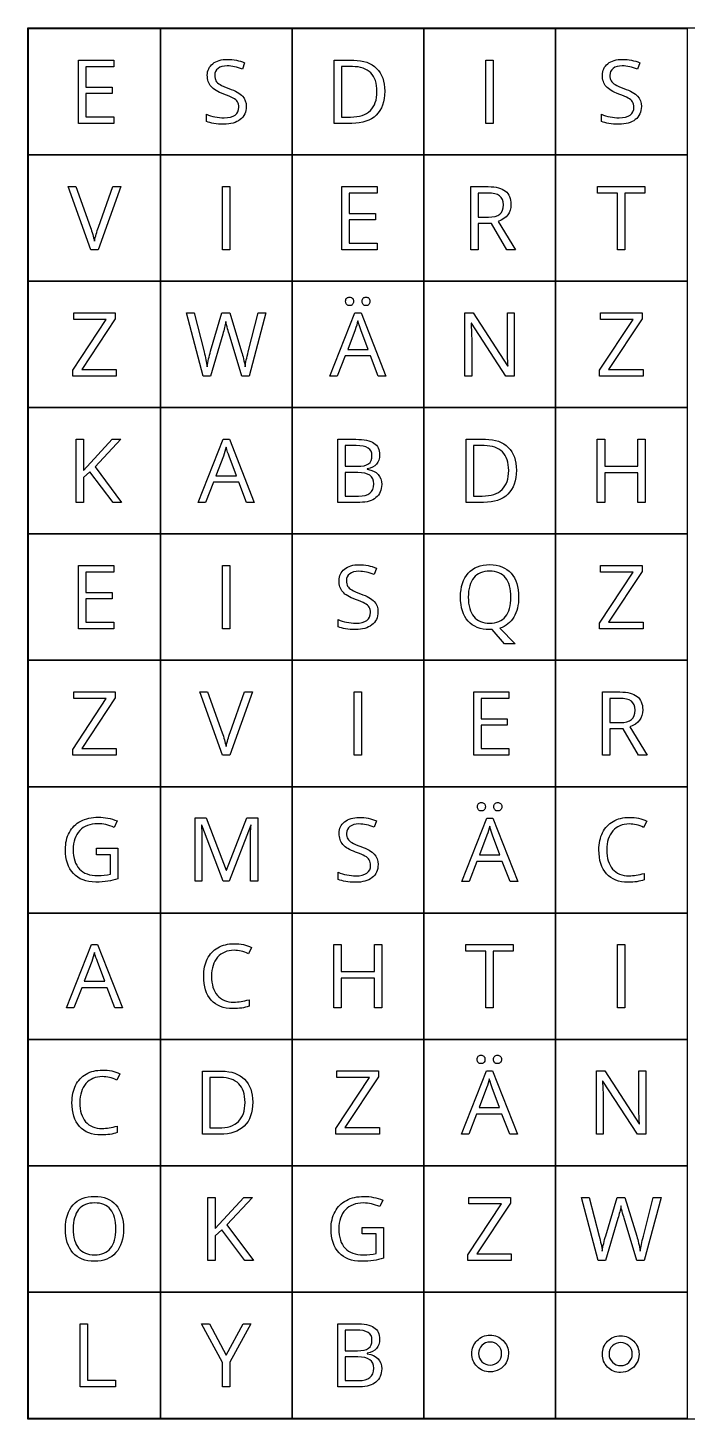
# Model space of a CAD drawing. Header units: millimetres. Extents: x 0 to 183, y 0 to 176.
# Drawn here: x 0 to 83.4, y 0 to 176.2 of the extents above; entities that cross this region are included whole.
import ezdxf

# ---------------------------------------------------------------- set-up
doc = ezdxf.new("R2010")
doc.units = ezdxf.units.MM
doc.layers.get('0').update_dxf_attribs({"linetype": 'CONTINUOUS'})

msp = doc.modelspace()

# ---------------------------------------------------------------- linework, layer by layer
at = {"color": 7}
for points in [[(0, 176.2), (183.460006, 176.2), (183.460006, 0.009995), (0, 0.009995)], [(10.871094, 164.100686), (6.415348, 164.100686), (6.415348, 172.093239), (10.871094, 172.093239), (10.871094, 171.267743), (7.344767, 171.267743), (7.344767, 168.692851), (10.657874, 168.692851), (10.657874, 167.872821), (7.344767, 167.872821), (7.344767, 164.931649), (10.871094, 164.931649)], [(57.948028, 164.100686), (57.948028, 172.093239), (58.877449, 172.093239), (58.877449, 164.100686)], [(44.163758, 168.140698)], [(45.147852, 168.173499)], [(27.62677, 166.227296)], [(77.606774, 166.227296)], [(24.628026, 148.101594), (24.628026, 156.094147), (25.557445, 156.094147), (25.557445, 148.101594)], [(44.191095, 148.101594), (39.73535, 148.101594), (39.73535, 156.094147), (44.191095, 156.094147), (44.191095, 155.268651), (40.664768, 155.268651), (40.664768, 152.693759), (43.977875, 152.693759), (43.977875, 151.873729), (40.664768, 151.873729), (40.664768, 148.932555), (44.191095, 148.932555)], [(75.531983, 148.101594), (74.602565, 148.101594), (74.602565, 155.268651), (72.071262, 155.268651), (72.071262, 156.094147), (78.063283, 156.094147), (78.063283, 155.268651), (75.531983, 155.268651)], [(40.197323, 141.565637)], [(42.280319, 141.565637)], [(11.177255, 132.102499), (5.682746, 132.102499), (5.682746, 132.829593), (9.925273, 139.258624), (5.813959, 139.258624), (5.813959, 140.095051), (11.056977, 140.095051), (11.056977, 139.36796), (6.814451, 132.944398), (11.177255, 132.944398)], [(44.330509, 132.102499), (43.335482, 134.644592), (40.13172, 134.644592), (39.147628, 132.102499), (38.207273, 132.102499), (41.3673, 140.127854), (42.149104, 140.127854), (45.29273, 132.102499)], [(77.81726, 132.102499), (72.322751, 132.102499), (72.322751, 132.829593), (76.565278, 139.258624), (72.453966, 139.258624), (72.453966, 140.095051), (77.696983, 140.095051), (77.696983, 139.36796), (73.454456, 132.944398), (77.81726, 132.944398)], [(11.866119, 116.103404), (10.772684, 116.103404), (7.858681, 119.979412), (7.022204, 119.235917), (7.022204, 116.103404), (6.092785, 116.103404), (6.092785, 124.095959), (7.022204, 124.095959), (7.022204, 120.132482), (10.646939, 124.095959), (11.745841, 124.095959), (8.531144, 120.624501)], [(27.670509, 116.103404), (26.675482, 118.645497), (23.471719, 118.645497), (22.487628, 116.103404), (21.547274, 116.103404), (24.7073, 124.128759), (25.489106, 124.128759), (28.632729, 116.103404)], [(78.107019, 116.103404), (77.177601, 116.103404), (77.177601, 119.864607), (72.967876, 119.864607), (72.967876, 116.103404), (72.038459, 116.103404), (72.038459, 124.095959), (72.967876, 124.095959), (72.967876, 120.695568), (77.177601, 120.695568), (77.177601, 124.095959), (78.107019, 124.095959)], [(60.823761, 120.143417)], [(61.807852, 120.176217)], [(10.871094, 100.104315), (6.415348, 100.104315), (6.415348, 108.096866), (10.871094, 108.096866), (10.871094, 107.271372), (7.344767, 107.271372), (7.344767, 104.696481), (10.657874, 104.696481), (10.657874, 103.87645), (7.344767, 103.87645), (7.344767, 100.935278), (10.871094, 100.935278)], [(24.628026, 100.104315), (24.628026, 108.096866), (25.557445, 108.096866), (25.557445, 100.104315)], [(77.81726, 100.104315), (72.322751, 100.104315), (72.322751, 100.831408), (76.565278, 107.260437), (72.453966, 107.260437), (72.453966, 108.096866), (77.696983, 108.096866), (77.696983, 107.369776), (73.454456, 100.946211), (77.81726, 100.946211)], [(55.717421, 104.111524)], [(62.086678, 104.11153)], [(44.286771, 102.230924)], [(11.177255, 84.10523), (5.682746, 84.10523), (5.682746, 84.832321), (9.925273, 91.261352), (5.813959, 91.261352), (5.813959, 92.097782), (11.056977, 92.097782), (11.056977, 91.370689), (6.814451, 84.947124), (11.177255, 84.947124)], [(41.288025, 84.10523), (41.288025, 92.097782), (42.217446, 92.097782), (42.217446, 84.10523)], [(60.851098, 84.10523), (56.39535, 84.10523), (56.39535, 92.097782), (60.851098, 92.097782), (60.851098, 91.272287), (57.324771, 91.272287), (57.324771, 88.697392), (60.637878, 88.697392), (60.637878, 87.877363), (57.324771, 87.877363), (57.324771, 84.936194), (60.851098, 84.936194)], [(56.874825, 77.569273)], [(58.957819, 77.569273)], [(61.008009, 68.106133), (60.012982, 70.648226), (56.809219, 70.648226), (55.825128, 68.106133), (54.884775, 68.106133), (58.0448, 76.131488), (58.826606, 76.131488), (61.970229, 68.106133)], [(76.077061, 75.382529)], [(44.30427, 70.232743)], [(11.010507, 52.107049), (10.015481, 54.649139), (6.811717, 54.649139), (5.827627, 52.107049), (4.887273, 52.107049), (8.047299, 60.132403), (8.829105, 60.132403), (11.972729, 52.107049)], [(44.787018, 52.107049), (43.857598, 52.107049), (43.857598, 55.868249), (39.647876, 55.868249), (39.647876, 52.107049), (38.718456, 52.107049), (38.718456, 60.0996), (39.647876, 60.0996), (39.647876, 56.699212), (43.857598, 56.699212), (43.857598, 60.0996), (44.787018, 60.0996)], [(58.87198, 52.107049), (57.942562, 52.107049), (57.942562, 59.274106), (55.411262, 59.274106), (55.411262, 60.0996), (61.40328, 60.0996), (61.40328, 59.274106), (58.87198, 59.274106)], [(74.608031, 52.107049), (74.608031, 60.0996), (75.537449, 60.0996), (75.537449, 52.107049)], [(26.07956, 59.383442)], [(44.467743, 36.107954), (38.973233, 36.107954), (38.973233, 36.835045), (43.215758, 43.264076), (39.104446, 43.264076), (39.104446, 44.100505), (44.347466, 44.100505), (44.347466, 43.373412), (40.104938, 36.94985), (44.467743, 36.94985)], [(60.960995, 36.107954), (59.965968, 38.650044), (56.762206, 38.650044), (55.778114, 36.107954), (54.837759, 36.107954), (57.997786, 44.133309), (58.77959, 44.133309), (61.923216, 36.107954)], [(56.827809, 45.571094)], [(58.910805, 45.571094)], [(9.419559, 43.384347)], [(27.470521, 40.125591)], [(28.454609, 40.158391)], [(28.526121, 20.108851), (27.432685, 20.108851), (24.518682, 23.984856), (23.682205, 23.241364), (23.682205, 20.108851), (22.752786, 20.108851), (22.752786, 28.101405), (23.682205, 28.101405), (23.682205, 24.137931), (27.306939, 28.101405), (28.405841, 28.101405), (25.191145, 24.629945)], [(61.157257, 20.108851), (55.662748, 20.108851), (55.662748, 20.835944), (59.905276, 27.264975), (55.793963, 27.264975), (55.793963, 28.101405), (61.036981, 28.101405), (61.036981, 27.374312), (56.794456, 20.95075), (61.157257, 20.95075)], [(5.737418, 24.116063)], [(12.106675, 24.116063)], [(6.6231, 4.109748), (6.6231, 12.102303), (7.55252, 12.102303), (7.55252, 4.951644), (11.078846, 4.951644), (11.078846, 4.109748)], [(25.087268, 8.106025), (27.219466, 12.102303), (28.225425, 12.102303), (25.557445, 7.209461), (25.557445, 4.109748), (24.617091, 4.109748), (24.617091, 7.165725), (21.954578, 12.102303), (22.971473, 12.102303)], [(56.152612, 8.314871)], [(57.009255, 8.314871)], [(72.672296, 8.246609)], [(73.528939, 8.246609)]]:
    msp.add_lwpolyline(points, close=True, dxfattribs=at)
at = {"color": 1}
for points in [[(0.1, 176.100006), (16.76, 176.100006), (16.76, 160.100917), (0.1, 160.100917)], [(16.76, 176.100006), (33.42, 176.100006), (33.42, 160.100917), (16.76, 160.100917)], [(33.42, 176.100006), (50.08, 176.100006), (50.08, 160.100917), (33.42, 160.100917)], [(50.079997, 176.100006), (66.739998, 176.100006), (66.739998, 160.100917), (50.079997, 160.100917)], [(66.739998, 176.100006), (83.399998, 176.100006), (83.399998, 160.100917), (66.739998, 160.100917)], [(0.1, 160.100917), (16.76, 160.100917), (16.76, 144.101829), (0.1, 144.101829)], [(16.76, 160.100917), (33.42, 160.100917), (33.42, 144.101829), (16.76, 144.101829)], [(33.42, 160.100917), (50.08, 160.100917), (50.08, 144.101829), (33.42, 144.101829)], [(50.079997, 160.100917), (66.739998, 160.100917), (66.739998, 144.101829), (50.079997, 144.101829)], [(66.739998, 160.100917), (83.399998, 160.100917), (83.399998, 144.101829), (66.739998, 144.101829)], [(0.1, 144.101832), (16.76, 144.101832), (16.76, 128.102743), (0.1, 128.102743)], [(16.76, 144.101832), (33.42, 144.101832), (33.42, 128.102743), (16.76, 128.102743)], [(33.42, 144.101832), (50.08, 144.101832), (50.08, 128.102743), (33.42, 128.102743)], [(50.079997, 144.101832), (66.739998, 144.101832), (66.739998, 128.102743), (50.079997, 128.102743)], [(66.739998, 144.101832), (83.399998, 144.101832), (83.399998, 128.102743), (66.739998, 128.102743)], [(0.1, 128.102743), (16.76, 128.102743), (16.76, 112.103656), (0.1, 112.103656)], [(16.76, 128.102743), (33.42, 128.102743), (33.42, 112.103656), (16.76, 112.103656)], [(33.42, 128.102743), (50.08, 128.102743), (50.08, 112.103656), (33.42, 112.103656)], [(50.079997, 128.102743), (66.739998, 128.102743), (66.739998, 112.103656), (50.079997, 112.103656)], [(66.739998, 128.102743), (83.399998, 128.102743), (83.399998, 112.103656), (66.739998, 112.103656)], [(0.1, 112.103656), (16.76, 112.103656), (16.76, 96.104566), (0.1, 96.104566)], [(16.76, 112.103656), (33.42, 112.103656), (33.42, 96.104566), (16.76, 96.104566)], [(33.42, 112.103656), (50.08, 112.103656), (50.08, 96.104566), (33.42, 96.104566)], [(50.079997, 112.103656), (66.739998, 112.103656), (66.739998, 96.104566), (50.079997, 96.104566)], [(66.739998, 112.103656), (83.399998, 112.103656), (83.399998, 96.104566), (66.739998, 96.104566)], [(0.1, 96.104566), (16.76, 96.104566), (16.76, 80.105476), (0.1, 80.105476)], [(16.76, 96.104566), (33.42, 96.104566), (33.42, 80.105476), (16.76, 80.105476)], [(33.42, 96.104566), (50.08, 96.104566), (50.08, 80.105476), (33.42, 80.105476)], [(50.079997, 96.104566), (66.739998, 96.104566), (66.739998, 80.105476), (50.079997, 80.105476)], [(66.739998, 96.104566), (83.399998, 96.104566), (83.399998, 80.105476), (66.739998, 80.105476)], [(0.1, 80.105471), (16.76, 80.105471), (16.76, 64.106384), (0.1, 64.106384)], [(16.76, 80.105471), (33.42, 80.105471), (33.42, 64.106384), (16.76, 64.106384)], [(33.42, 80.105471), (50.08, 80.105471), (50.08, 64.106384), (33.42, 64.106384)], [(50.079997, 80.105471), (66.739998, 80.105471), (66.739998, 64.106384), (50.079997, 64.106384)], [(66.739998, 80.105471), (83.399998, 80.105471), (83.399998, 64.106384), (66.739998, 64.106384)], [(0.1, 64.10639), (16.76, 64.10639), (16.76, 48.107303), (0.1, 48.107303)], [(16.76, 64.10639), (33.42, 64.10639), (33.42, 48.107303), (16.76, 48.107303)], [(33.42, 64.10639), (50.08, 64.10639), (50.08, 48.107303), (33.42, 48.107303)], [(50.079997, 64.10639), (66.739998, 64.10639), (66.739998, 48.107303), (50.079997, 48.107303)], [(66.739998, 64.10639), (83.399998, 64.10639), (83.399998, 48.107303), (66.739998, 48.107303)], [(0.1, 48.107308), (16.76, 48.107308), (16.76, 32.108218), (0.1, 32.108218)], [(16.76, 48.107308), (33.42, 48.107308), (33.42, 32.108218), (16.76, 32.108218)], [(33.42, 48.107308), (50.08, 48.107308), (50.08, 32.108218), (33.42, 32.108218)], [(50.079997, 48.107308), (66.739998, 48.107308), (66.739998, 32.108218), (50.079997, 32.108218)], [(66.739998, 48.107308), (83.399998, 48.107308), (83.399998, 32.108218), (66.739998, 32.108218)], [(0.1, 32.108213), (16.76, 32.108213), (16.76, 16.109126), (0.1, 16.109126)], [(16.76, 32.108213), (33.42, 32.108213), (33.42, 16.109126), (16.76, 16.109126)], [(33.42, 32.108213), (50.08, 32.108213), (50.08, 16.109126), (33.42, 16.109126)], [(50.079997, 32.108213), (66.739998, 32.108213), (66.739998, 16.109126), (50.079997, 16.109126)], [(66.739998, 32.108213), (83.399998, 32.108213), (83.399998, 16.109126), (66.739998, 16.109126)], [(0.1, 16.109131), (16.76, 16.109131), (16.76, 0.110042), (0.1, 0.110042)], [(16.76, 16.109131), (33.42, 16.109131), (33.42, 0.110042), (16.76, 0.110042)], [(33.42, 16.109131), (50.08, 16.109131), (50.08, 0.110042), (33.42, 0.110042)], [(50.079997, 16.109131), (66.739998, 16.109131), (66.739998, 0.110042), (50.079997, 0.110042)], [(66.739998, 16.109131), (83.399998, 16.109131), (83.399998, 0.110042), (66.739998, 0.110042)]]:
    msp.add_lwpolyline(points, close=True, dxfattribs=at)
at = {"color": 7}
for points in [[(27.424483, 171.770695), (27.134725, 170.961599)], [(40.981865, 164.100686), (38.76766, 164.100686), (38.76766, 172.093239), (41.21695, 172.093239)], [(41.047472, 171.289611), (39.697078, 171.289611), (39.697078, 164.904315), (40.828783, 164.904315)], [(77.404489, 171.770695), (77.114731, 170.961599)], [(22.596971, 164.357629), (22.596971, 165.254194)], [(72.576976, 164.357629), (72.576976, 165.254194)], [(10.76175, 156.094147), (11.762243, 156.094147), (8.881043, 148.101594), (7.962558, 148.101594), (5.097759, 156.094147), (6.08185, 156.094147), (7.91882, 150.922495)], [(8.935714, 150.955296), (10.76175, 156.094147)], [(56.977605, 151.425446), (56.977605, 148.101594), (56.048188, 148.101594), (56.048188, 156.094147), (58.240523, 156.094147)], [(58.185852, 155.279584), (56.977605, 155.279584), (56.977605, 152.223608)], [(56.977605, 152.223608), (58.251455, 152.223608)], [(59.508906, 151.693323), (61.679373, 148.101594), (60.580471, 148.101594), (58.645092, 151.425446), (56.977605, 151.425446)], [(24.663562, 137.421756), (23.099951, 132.102499), (22.181466, 132.102499), (20.054736, 140.095051), (21.038827, 140.095051), (22.301744, 135.158476)], [(23.12182, 135.235012), (24.554219, 140.095051), (25.53831, 140.095051), (27.041782, 135.191277)], [(27.878259, 135.169409), (29.13571, 140.095051), (30.119799, 140.095051), (27.982135, 132.102499)], [(56.146597, 136.645461), (56.146597, 132.102499), (55.288246, 132.102499), (55.288246, 140.095051), (56.337946, 140.095051), (60.695282, 133.414547), (60.73902, 133.414547)], [(60.662479, 135.508353), (60.662479, 140.095051), (61.531759, 140.095051), (61.531759, 132.102499)], [(27.982135, 132.102499), (27.06365, 132.102499), (25.450835, 137.454557)], [(41.400103, 137.957509), (40.459747, 135.481022), (43.045721, 135.481022)], [(43.045721, 135.481022), (42.116304, 137.957509)], [(61.531759, 132.102499), (60.471129, 132.102499), (56.102856, 138.81034), (56.05912, 138.81034)], [(39.221434, 124.095959), (41.479377, 124.095959)], [(42.009692, 116.103404), (39.221434, 116.103404), (39.221434, 124.095959)], [(57.641868, 116.103404), (55.42766, 116.103404), (55.42766, 124.095959), (57.876953, 124.095959)], [(24.740103, 121.958416), (23.799749, 119.481927), (26.385722, 119.481927)], [(26.385722, 119.481927), (25.456303, 121.958416)], [(41.517649, 123.292329), (40.150854, 123.292329), (40.150854, 120.6737)], [(57.707472, 123.292329), (56.357081, 123.292329), (56.357081, 116.907034), (57.488786, 116.907034)], [(40.150854, 120.6737), (41.681662, 120.6737)], [(40.150854, 119.886475), (40.150854, 116.896101), (41.818343, 116.896101)], [(41.741802, 119.886475), (40.150854, 119.886475)], [(42.939113, 120.345691), (42.939113, 120.291023)], [(44.084483, 107.774324), (43.794725, 106.965225)], [(39.25697, 100.361257), (39.25697, 101.257824)], [(59.724859, 100.180851), (61.627435, 98.201847), (60.277044, 98.201847), (58.7189, 100.005911), (58.418206, 99.994984)], [(27.42175, 92.097782), (28.422243, 92.097782), (25.541044, 84.10523), (24.622559, 84.10523), (21.75776, 92.097782), (22.741851, 92.097782), (24.578821, 86.926128)], [(25.595715, 86.958931), (27.42175, 92.097782)], [(73.637606, 87.429082), (73.637606, 84.10523), (72.708185, 84.10523), (72.708185, 92.097782), (74.900523, 92.097782)], [(74.845852, 91.28322), (73.637606, 91.28322), (73.637606, 88.227243)], [(73.637606, 88.227243), (74.911458, 88.227243)], [(76.168909, 87.696957), (78.339376, 84.10523), (77.240474, 84.10523), (75.305095, 87.429082), (73.637606, 87.429082)], [(11.281668, 75.773443), (10.920834, 74.953415)], [(22.02501, 73.231014), (22.02501, 68.146831), (21.166665, 68.146831), (21.166665, 76.139386), (22.56626, 76.139386), (25.097561, 69.546347), (25.141297, 69.546347), (27.694469, 76.139386), (29.083132, 76.139386), (29.083132, 68.146831), (28.153715, 68.146831), (28.153715, 73.296615)], [(44.101983, 75.776142), (43.812225, 74.967049)], [(24.703924, 68.146831), (21.992205, 75.231886), (21.948469, 75.231886)], [(28.230251, 75.220951), (28.186515, 75.220951), (25.452928, 68.146831), (24.703924, 68.146831)], [(78.285798, 75.754274), (77.892161, 74.956113)], [(8.684761, 72.323853), (11.401947, 72.323853), (11.401947, 68.436912)], [(10.47253, 69.032799), (10.47253, 71.492889), (8.684761, 71.492889), (8.684761, 72.323853)], [(58.077603, 73.961142), (57.13725, 71.484656), (59.723221, 71.484656)], [(59.723221, 71.484656), (58.793803, 73.961142)], [(39.27447, 68.363075), (39.27447, 69.259642)], [(77.974169, 69.122972), (77.974169, 68.308409)], [(28.2883, 59.75519), (27.894661, 58.957026)], [(8.080102, 57.962058), (7.139748, 55.485569), (9.725721, 55.485569)], [(9.725721, 55.485569), (8.796301, 57.962058)], [(27.976669, 53.123885), (27.976669, 52.30932)], [(24.288627, 36.085578), (22.074422, 36.085578), (22.074422, 44.07813), (24.523715, 44.07813)], [(72.777083, 40.650916), (72.777083, 36.107954), (71.918732, 36.107954), (71.918732, 44.100505), (72.968432, 44.100505), (77.325768, 37.420001), (77.369506, 37.420001)], [(77.292965, 39.513811), (77.292965, 44.100505), (78.162245, 44.100505), (78.162245, 36.107954)], [(11.628297, 43.756095), (11.234661, 42.957934)], [(24.35423, 43.274503), (23.003839, 43.274503), (23.003839, 36.889207), (24.135544, 36.889207)], [(78.162245, 36.107954), (77.101615, 36.107954), (72.733342, 42.815792), (72.689606, 42.815792)], [(58.030589, 41.962963), (57.090233, 39.486474), (59.676207, 39.486474)], [(59.676207, 39.486474), (58.74679, 41.962963)], [(11.316668, 37.12479), (11.316668, 36.310228)], [(44.885427, 27.746059), (44.524591, 26.926031)], [(74.643567, 25.428108), (73.079954, 20.108851), (72.161471, 20.108851), (70.03474, 28.101405), (71.018831, 28.101405), (72.281748, 23.164828)], [(73.101824, 23.241364), (74.534223, 28.101405), (75.518314, 28.101405), (77.021788, 23.197628)], [(77.858265, 23.175761), (79.115714, 28.101405), (80.099805, 28.101405), (77.962141, 20.108851)], [(77.962141, 20.108851), (77.043656, 20.108851), (75.43084, 25.460909)], [(42.288518, 24.296469), (45.005704, 24.296469), (45.005704, 20.409529)], [(44.076284, 21.005415), (44.076284, 23.465506), (42.288518, 23.465506), (42.288518, 24.296469)], [(39.221434, 12.102303), (41.479377, 12.102303)], [(42.009692, 4.109748), (39.221434, 4.109748), (39.221434, 12.102303)], [(41.517649, 11.298673), (40.150854, 11.298673), (40.150854, 8.680044)], [(40.150854, 8.680044), (41.681662, 8.680044)], [(40.150854, 7.892819), (40.150854, 4.902445), (41.818343, 4.902445)], [(41.741802, 7.892819), (40.150854, 7.892819)], [(42.939113, 8.352035), (42.939113, 8.297364)]]:
    msp.add_lwpolyline(points, dxfattribs=at)
for points in [[(22.700848, 170.190771), (22.700848, 170.806704), (22.932291, 171.2969), (23.395178, 171.661357)], [(23.395178, 171.661357), (23.858066, 172.025815), (24.470389, 172.208043), (25.232148, 172.208043)], [(24.056706, 171.060002), (23.779703, 170.848617), (23.641201, 170.555229), (23.641201, 170.179838)], [(25.21028, 171.37708), (24.718234, 171.37708), (24.33371, 171.271388), (24.056706, 171.060002)], [(27.134725, 170.961599), (26.475019, 171.238587), (25.833537, 171.37708), (25.21028, 171.37708)], [(25.232148, 172.208043), (26.026711, 172.208043), (26.757489, 172.06226), (27.424483, 171.770695)], [(43.376488, 170.496916), (42.855283, 171.025379), (42.078944, 171.289611), (41.047472, 171.289611)], [(41.21695, 172.093239), (42.459822, 172.093239), (43.42569, 171.748827), (44.114556, 171.060002)], [(44.114556, 171.060002), (44.80342, 170.371178), (45.147852, 169.40901), (45.147852, 168.173499)], [(72.680851, 170.190771), (72.680851, 170.806704), (72.912295, 171.2969), (73.375184, 171.661357)], [(73.375184, 171.661357), (73.838071, 172.025815), (74.450393, 172.208043), (75.212152, 172.208043)], [(74.036711, 171.060002), (73.759706, 170.848617), (73.621204, 170.555229), (73.621204, 170.179838)], [(75.190284, 171.37708), (74.698238, 171.37708), (74.313714, 171.271388), (74.036711, 171.060002)], [(77.114731, 170.961599), (76.455024, 171.238587), (75.813542, 171.37708), (75.190284, 171.37708)], [(75.212152, 172.208043), (76.006715, 172.208043), (76.737494, 172.06226), (77.404489, 171.770695)], [(23.176491, 168.76392), (22.859396, 169.128378), (22.700848, 169.603995), (22.700848, 170.190771)], [(23.641201, 170.179838), (23.641201, 169.90285), (23.692228, 169.675064), (23.794282, 169.49648)], [(23.794282, 169.49648), (23.896336, 169.32154), (24.06764, 169.159357), (24.308196, 169.009929)], [(44.163758, 168.140698), (44.163758, 169.183046), (43.901334, 169.968452), (43.376488, 170.496916)], [(73.156495, 168.76392), (72.839399, 169.128378), (72.680851, 169.603995), (72.680851, 170.190771)], [(73.621204, 170.179838), (73.621204, 169.90285), (73.672232, 169.675064), (73.774287, 169.49648)], [(73.774287, 169.49648), (73.876342, 169.32154), (74.047646, 169.159357), (74.2882, 169.009929)], [(24.772906, 167.818153), (24.02937, 168.084207), (23.497232, 168.399463), (23.176491, 168.76392)], [(24.308196, 169.009929), (24.552396, 168.864146), (24.924164, 168.701962), (25.423499, 168.523378)], [(25.959282, 167.309735), (25.700503, 167.459162), (25.305044, 167.628635), (24.772906, 167.818153)], [(25.423499, 168.523378), (26.261799, 168.224523), (26.837674, 167.9038), (27.151126, 167.56121)], [(27.151126, 167.56121), (27.468222, 167.21862), (27.62677, 166.773982), (27.62677, 166.227296)], [(43.32728, 165.718878), (43.884932, 166.265564), (44.163758, 167.072837), (44.163758, 168.140698)], [(45.147852, 168.173499), (45.147852, 166.854163), (44.78884, 165.844615), (44.070818, 165.144857)], [(74.752909, 167.818153), (74.009373, 168.084207), (73.477236, 168.399463), (73.156495, 168.76392)], [(74.2882, 169.009929), (74.5324, 168.864146), (74.904168, 168.701962), (75.403504, 168.523378)], [(75.939288, 167.309735), (75.680507, 167.459162), (75.285048, 167.628635), (74.752909, 167.818153)], [(75.403504, 168.523378), (76.241804, 168.224523), (76.817679, 167.9038), (77.13113, 167.56121)], [(77.13113, 167.56121), (77.448226, 167.21862), (77.606774, 166.773982), (77.606774, 166.227296)], [(26.516936, 166.817717), (26.407591, 166.996301), (26.221707, 167.160307), (25.959282, 167.309735)], [(26.21624, 165.155791), (26.52969, 165.392688), (26.686415, 165.7207), (26.686415, 166.139826)], [(26.686415, 166.139826), (26.686415, 166.416814), (26.629922, 166.642777), (26.516936, 166.817717)], [(27.62677, 166.227296), (27.62677, 165.523893), (27.371635, 164.975384), (26.861365, 164.58177)], [(40.828783, 164.904315), (41.936796, 164.904315), (42.769629, 165.175836), (43.32728, 165.718878)], [(76.496939, 166.817717), (76.387594, 166.996301), (76.20171, 167.160307), (75.939288, 167.309735)], [(76.196246, 165.155791), (76.509696, 165.392688), (76.666421, 165.7207), (76.666421, 166.139826)], [(76.666421, 166.139826), (76.666421, 166.416814), (76.609927, 166.642777), (76.496939, 166.817717)], [(77.606774, 166.227296), (77.606774, 165.523893), (77.35164, 164.975384), (76.841371, 164.58177)], [(22.596971, 165.254194), (22.925002, 165.115701), (23.28219, 165.006363), (23.668537, 164.926183)], [(24.78384, 163.991349), (23.836197, 163.991349), (23.107241, 164.113442), (22.596971, 164.357629)], [(23.668537, 164.926183), (24.054884, 164.846002), (24.437586, 164.805912), (24.816643, 164.805912)], [(26.861365, 164.58177), (26.351096, 164.188156), (25.658588, 163.991349), (24.78384, 163.991349)], [(24.816643, 164.805912), (25.436256, 164.805912), (25.902788, 164.922538), (26.21624, 165.155791)], [(44.070818, 165.144857), (43.356441, 164.448743), (42.32679, 164.100686), (40.981865, 164.100686)], [(72.576976, 165.254194), (72.905006, 165.115701), (73.262195, 165.006363), (73.648544, 164.926183)], [(74.763844, 163.991349), (73.8162, 163.991349), (73.087244, 164.113442), (72.576976, 164.357629)], [(73.648544, 164.926183), (74.03489, 164.846002), (74.417591, 164.805912), (74.796647, 164.805912)], [(76.841371, 164.58177), (76.331101, 164.188156), (75.638592, 163.991349), (74.763844, 163.991349)], [(74.796647, 164.805912), (75.416261, 164.805912), (75.882794, 164.922538), (76.196246, 165.155791)], [(59.683856, 154.929705), (59.37405, 155.162958), (58.874716, 155.279584), (58.185852, 155.279584)], [(58.240523, 156.094147), (59.220968, 156.094147), (59.944457, 155.906451), (60.41099, 155.53106)], [(60.41099, 155.53106), (60.881167, 155.155669), (61.116255, 154.59076), (61.116255, 153.836333)], [(61.116255, 153.836333), (61.116255, 152.779406), (60.580472, 152.065069), (59.508906, 151.693323)], [(60.154034, 153.787131), (60.154034, 154.315594), (59.997308, 154.696453), (59.683856, 154.929705)], [(59.694792, 152.611756), (60.000953, 152.874165), (60.154034, 153.265957), (60.154034, 153.787131)], [(58.251455, 152.223608), (58.907518, 152.223608), (59.38863, 152.352991), (59.694792, 152.611756)], [(7.91882, 150.922495), (8.130217, 150.328429), (8.297877, 149.750764), (8.4218, 149.1895)], [(8.4218, 149.1895), (8.553012, 149.779921), (8.724317, 150.36852), (8.935714, 150.955296)], [(40.197323, 141.565637), (40.197323, 141.755156), (40.244705, 141.891828), (40.33947, 141.975654)], [(40.33947, 141.155625), (40.244705, 141.246739), (40.197323, 141.383409), (40.197323, 141.565637)], [(40.33947, 141.975654), (40.437881, 142.059479), (40.554515, 142.101392), (40.689371, 142.101392)], [(40.689371, 141.024418), (40.554515, 141.024418), (40.437881, 141.068154), (40.33947, 141.155625)], [(40.689371, 142.101392), (40.827872, 142.101392), (40.946328, 142.059479), (41.044738, 141.975654)], [(41.044738, 141.155625), (40.946328, 141.068154), (40.827872, 141.024418), (40.689371, 141.024418)], [(41.044738, 141.975654), (41.14679, 141.891828), (41.197816, 141.755156), (41.197816, 141.565637)], [(41.197816, 141.565637), (41.197816, 141.383409), (41.14679, 141.246739), (41.044738, 141.155625)], [(42.280319, 141.565637), (42.280319, 141.755156), (42.3277, 141.891828), (42.422464, 141.975654)], [(42.422464, 141.155625), (42.3277, 141.246739), (42.280319, 141.383409), (42.280319, 141.565637)], [(42.422464, 141.975654), (42.520873, 142.059479), (42.637506, 142.101392), (42.772364, 142.101392)], [(42.772364, 141.024418), (42.637506, 141.024418), (42.520873, 141.068154), (42.422464, 141.155625)], [(42.772364, 142.101392), (42.907221, 142.101392), (43.023854, 142.059479), (43.122263, 141.975654)], [(43.122263, 141.155625), (43.023854, 141.068154), (42.907221, 141.024418), (42.772364, 141.024418)], [(43.122263, 141.975654), (43.224316, 141.891828), (43.275343, 141.755156), (43.275343, 141.565637)], [(43.275343, 141.565637), (43.275343, 141.383409), (43.224316, 141.246739), (43.122263, 141.155625)], [(25.046265, 139.001681), (24.966079, 138.520597), (24.838512, 137.993955), (24.663562, 137.421756)], [(25.193878, 138.351124), (25.099114, 138.711936), (25.049909, 138.928789), (25.046265, 139.001681)], [(25.450835, 137.454557), (25.374295, 137.691456), (25.288642, 137.990312), (25.193878, 138.351124)], [(41.744535, 139.111018), (41.66435, 138.761138), (41.54954, 138.376635), (41.400103, 137.957509)], [(42.116304, 137.957509), (41.996026, 138.270943), (41.872103, 138.655446), (41.744535, 139.111018)], [(56.05912, 138.81034), (56.117438, 138.023113), (56.146597, 137.301487), (56.146597, 136.645461)], [(22.301744, 135.158476), (22.476693, 134.466007), (22.604261, 133.839139), (22.684446, 133.277873)], [(22.684446, 133.277873), (22.782855, 133.944833), (22.928646, 134.597213), (23.12182, 135.235012)], [(27.041782, 135.191277), (27.216731, 134.626368), (27.364345, 133.988567), (27.484623, 133.277873)], [(27.484623, 133.277873), (27.553873, 133.795404), (27.685085, 134.425916), (27.878259, 135.169409)], [(60.689815, 134.360316), (60.664303, 134.896067), (60.65519, 135.278746), (60.662479, 135.508353)], [(60.73902, 133.414547), (60.731735, 133.51295), (60.715334, 133.828207), (60.689815, 134.360316)], [(41.479377, 124.095959), (42.540007, 124.095959), (43.307234, 123.937419), (43.781057, 123.620341)], [(43.781057, 123.620341), (44.254879, 123.303263), (44.491791, 122.802134), (44.491791, 122.116955)], [(57.876953, 124.095959), (59.119825, 124.095959), (60.085692, 123.751546), (60.774556, 123.062721)], [(25.084535, 123.111923), (25.00435, 122.762043), (24.889539, 122.377541), (24.740103, 121.958416)], [(25.456303, 121.958416), (25.336025, 122.271849), (25.212102, 122.656351), (25.084535, 123.111923)], [(43.048454, 122.991654), (42.727714, 123.192104), (42.217446, 123.292329), (41.517649, 123.292329)], [(43.529567, 122.024017), (43.529567, 122.472301), (43.369196, 122.794846), (43.048454, 122.991654)], [(43.097662, 120.979847), (43.385599, 121.187587), (43.529567, 121.535644), (43.529567, 122.024017)], [(44.491791, 122.116955), (44.491791, 121.64316), (44.358756, 121.251369), (44.092686, 120.94158)], [(60.036488, 122.499635), (59.515283, 123.028098), (58.738945, 123.292329), (57.707472, 123.292329)], [(60.823761, 120.143417), (60.823761, 121.185764), (60.561336, 121.97117), (60.036488, 122.499635)], [(60.774556, 123.062721), (61.46342, 122.373896), (61.807852, 121.411728), (61.807852, 120.176217)], [(41.681662, 120.6737), (42.337723, 120.6737), (42.809723, 120.775749), (43.097662, 120.979847)], [(43.261674, 119.536595), (42.93, 119.769848), (42.423375, 119.886475), (41.741802, 119.886475)], [(44.092686, 120.94158), (43.830261, 120.635434), (43.445737, 120.436805), (42.939113, 120.345691)], [(42.939113, 120.291023), (44.152824, 120.083283), (44.759679, 119.445482), (44.759679, 118.37762)], [(59.987283, 117.721596), (60.544935, 118.268281), (60.823761, 119.075555), (60.823761, 120.143417)], [(61.807852, 120.176217), (61.807852, 118.856882), (61.448842, 117.847334), (60.730821, 117.147574)], [(43.764655, 118.44322), (43.764655, 118.938884), (43.596995, 119.303342), (43.261674, 119.536595)], [(43.272609, 117.267846), (43.60064, 117.519322), (43.764655, 117.911113), (43.764655, 118.44322)], [(44.759679, 118.37762), (44.759679, 117.663283), (44.517302, 117.105664), (44.032548, 116.70476)], [(41.818343, 116.896101), (42.463468, 116.896101), (42.948223, 117.020016), (43.272609, 117.267846)], [(44.032548, 116.70476), (43.551437, 116.303856), (42.877152, 116.103404), (42.009692, 116.103404)], [(57.488786, 116.907034), (58.596799, 116.907034), (59.429631, 117.178554), (59.987283, 117.721596)], [(60.730821, 117.147574), (60.016442, 116.451461), (58.986791, 116.103404), (57.641868, 116.103404)], [(39.360845, 106.194401), (39.360845, 106.810334), (39.59229, 107.300529), (40.055178, 107.664987)], [(40.055178, 107.664987), (40.518065, 108.029444), (41.130388, 108.211672), (41.892149, 108.211672)], [(41.892149, 108.211672), (42.68671, 108.211672), (43.417488, 108.065889), (44.084483, 107.774324)], [(55.695554, 107.145639), (56.337034, 107.863621), (57.248229, 108.222612), (58.429139, 108.222612)], [(58.429139, 108.222612), (59.577245, 108.222612), (60.473862, 107.858155), (61.118988, 107.12924)], [(39.836492, 104.767548), (39.519394, 105.132007), (39.360845, 105.607624), (39.360845, 106.194401)], [(40.716705, 107.063629), (40.439702, 106.852246), (40.301201, 106.558859), (40.301201, 106.183466)], [(40.301201, 106.183466), (40.301201, 105.906477), (40.352228, 105.678691), (40.454281, 105.500108)], [(41.870278, 107.380708), (41.378232, 107.380708), (40.993708, 107.275015), (40.716705, 107.063629)], [(43.794725, 106.965225), (43.135018, 107.242214), (42.493536, 107.380708), (41.870278, 107.380708)], [(54.73333, 104.122465), (54.73333, 105.423578), (55.054071, 106.431303), (55.695554, 107.145639)], [(56.406285, 106.549747), (55.947043, 105.992127), (55.717421, 105.179386), (55.717421, 104.111524)], [(58.429139, 107.391643), (57.543457, 107.391643), (56.869172, 107.111011), (56.406285, 106.549747)], [(60.424658, 106.555213), (59.976348, 107.112833), (59.311175, 107.391643), (58.429139, 107.391643)], [(61.102587, 104.111524), (61.102587, 105.186675), (60.87661, 106.001238), (60.424658, 106.555213)], [(61.118988, 107.12924), (61.764115, 106.400324), (62.086678, 105.39442), (62.086678, 104.11153)], [(41.432906, 103.821782), (40.68937, 104.087836), (40.157232, 104.403092), (39.836492, 104.767548)], [(40.454281, 105.500108), (40.556336, 105.325169), (40.727641, 105.162986), (40.968197, 105.013558)], [(40.968197, 105.013558), (41.212397, 104.867776), (41.584165, 104.705593), (42.083501, 104.527008)], [(42.083501, 104.527008), (42.921799, 104.228152), (43.497675, 103.907429), (43.811126, 103.56484)], [(55.690087, 101.071957), (55.052249, 101.793581), (54.73333, 102.810417), (54.73333, 104.122465)], [(55.717421, 104.111524), (55.717421, 103.029086), (55.947043, 102.207234), (56.406285, 101.64597)], [(60.424658, 101.64597), (60.87661, 102.20359), (61.102587, 103.025442), (61.102587, 104.111524)], [(62.086678, 104.111524), (62.086678, 103.087398), (61.880748, 102.23639), (61.468889, 101.558499)], [(42.619282, 103.313364), (42.360502, 103.46279), (41.965043, 103.632263), (41.432906, 103.821782)], [(43.176933, 102.821347), (43.067592, 102.999931), (42.881708, 103.163936), (42.619282, 103.313364)], [(43.346415, 102.143456), (43.346415, 102.420443), (43.289921, 102.646407), (43.176933, 102.821347)], [(44.286771, 102.230924), (44.286771, 101.527521), (44.031636, 100.979012), (43.521365, 100.585399)], [(43.811126, 103.56484), (44.128223, 103.222248), (44.286771, 102.77761), (44.286771, 102.230924)], [(39.25697, 101.257824), (39.585002, 101.11933), (39.942191, 101.009993), (40.328538, 100.929812)], [(40.328538, 100.929812), (40.714884, 100.849631), (41.097585, 100.80954), (41.476642, 100.80954)], [(43.521365, 100.585399), (43.011097, 100.191785), (42.318589, 99.994978), (41.443841, 99.994978)], [(41.476642, 100.80954), (42.096255, 100.80954), (42.562788, 100.926167), (42.87624, 101.15942)], [(42.87624, 101.15942), (43.18969, 101.396317), (43.346415, 101.724329), (43.346415, 102.143456)], [(58.418206, 99.994984), (57.240941, 99.994984), (56.331568, 100.353975), (55.690087, 101.071957)], [(56.406285, 101.64597), (56.869172, 101.08835), (57.539812, 100.80954), (58.418206, 100.80954)], [(58.418206, 100.80954), (59.303886, 100.80954), (59.972704, 101.08835), (60.424658, 101.64597)], [(61.468889, 101.558499), (61.057028, 100.880608), (60.475685, 100.421392), (59.724859, 100.180851)], [(41.443841, 99.994978), (40.496199, 99.994978), (39.767242, 100.117071), (39.25697, 100.361257)], [(74.900523, 92.097782), (75.88097, 92.097782), (76.604459, 91.910087), (77.07099, 91.534696)], [(76.343857, 90.93334), (76.034051, 91.166593), (75.534716, 91.28322), (74.845852, 91.28322)], [(76.814034, 89.790766), (76.814034, 90.319229), (76.657308, 90.700087), (76.343857, 90.93334)], [(77.07099, 91.534696), (77.541169, 91.159303), (77.776258, 90.594394), (77.776258, 89.839968)], [(74.911458, 88.227243), (75.567519, 88.227243), (76.04863, 88.356625), (76.354792, 88.615389)], [(77.776258, 89.839968), (77.776258, 88.783041), (77.240475, 88.068704), (76.168909, 87.696957)], [(76.354792, 88.615389), (76.660954, 88.877799), (76.814034, 89.269592), (76.814034, 89.790766)], [(24.578821, 86.926128), (24.790218, 86.332064), (24.957879, 85.754399), (25.081801, 85.193134)], [(25.081801, 85.193134), (25.213013, 85.783555), (25.384318, 86.372154), (25.595715, 86.958931)], [(56.874825, 77.569273), (56.874825, 77.758793), (56.922207, 77.895464), (57.01697, 77.979287)], [(57.01697, 77.159259), (56.922207, 77.250374), (56.874825, 77.387046), (56.874825, 77.569273)], [(57.01697, 77.979287), (57.115379, 78.063113), (57.232013, 78.105025), (57.366871, 78.105025)], [(57.366871, 78.105025), (57.505372, 78.105025), (57.623826, 78.063113), (57.722236, 77.979287)], [(57.722236, 77.979287), (57.824291, 77.895464), (57.875318, 77.758793), (57.875318, 77.569273)], [(57.875318, 77.569273), (57.875318, 77.387046), (57.824291, 77.250374), (57.722236, 77.159259)], [(58.957819, 77.569273), (58.957819, 77.758793), (59.0052, 77.895464), (59.099963, 77.979287)], [(59.099963, 77.159259), (59.0052, 77.250374), (58.957819, 77.387046), (58.957819, 77.569273)], [(59.099963, 77.979287), (59.198372, 78.063113), (59.315006, 78.105025), (59.449864, 78.105025)], [(59.449864, 78.105025), (59.584721, 78.105025), (59.701353, 78.063113), (59.799762, 77.979287)], [(59.799762, 77.979287), (59.901817, 77.895464), (59.952845, 77.758793), (59.952845, 77.569273)], [(59.952845, 77.569273), (59.952845, 77.387046), (59.901817, 77.250374), (59.799762, 77.159259)], [(6.694711, 75.746106), (7.321613, 76.077763), (8.056037, 76.243592), (8.897984, 76.243592)], [(8.897984, 76.243592), (9.750861, 76.243592), (10.545422, 76.086875), (11.281668, 75.773443)], [(40.072678, 75.666805), (40.535565, 76.031262), (41.147888, 76.21349), (41.909648, 76.21349)], [(41.909648, 76.21349), (42.704209, 76.21349), (43.434988, 76.067707), (44.101983, 75.776142)], [(57.366871, 77.028052), (57.232013, 77.028052), (57.115379, 77.071788), (57.01697, 77.159259)], [(57.722236, 77.159259), (57.623826, 77.071788), (57.505372, 77.028052), (57.366871, 77.028052)], [(59.449864, 77.028052), (59.315006, 77.028052), (59.198372, 77.071788), (59.099963, 77.159259)], [(59.799762, 77.159259), (59.701353, 77.071788), (59.584721, 77.028052), (59.449864, 77.028052)], [(74.032338, 75.710541), (74.615502, 76.04584), (75.300721, 76.21349), (76.087994, 76.21349)], [(76.087994, 76.21349), (76.926294, 76.21349), (77.658896, 76.060418), (78.285798, 75.754274)], [(4.753865, 72.132512), (4.753865, 72.963474), (4.919703, 73.690567), (5.25138, 74.31379)], [(5.25138, 74.31379), (5.586698, 74.940658), (6.067809, 75.418097), (6.694711, 75.746106)], [(6.558032, 74.543398), (6.011315, 73.963909), (5.737956, 73.16028), (5.737956, 72.132512)], [(8.837844, 75.412631), (7.864685, 75.412631), (7.104748, 75.122886), (6.558032, 74.543398)], [(10.920834, 74.953415), (10.199169, 75.259559), (9.504839, 75.412631), (8.837844, 75.412631)], [(21.948469, 75.231886), (21.999496, 74.67062), (22.02501, 74.003663), (22.02501, 73.231014)], [(28.153715, 73.296615), (28.153715, 73.887038), (28.179227, 74.528483), (28.230251, 75.220951)], [(39.378348, 74.196219), (39.378348, 74.812152), (39.609791, 75.302347), (40.072678, 75.666805)], [(39.853989, 72.769369), (39.536895, 73.133826), (39.378348, 73.609442), (39.378348, 74.196219)], [(40.734205, 75.06545), (40.457202, 74.854065), (40.318701, 74.560678), (40.318701, 74.185287)], [(40.318701, 74.185287), (40.318701, 73.908298), (40.369727, 73.680511), (40.471781, 73.501926)], [(41.887778, 75.382529), (41.395734, 75.382529), (41.01121, 75.276836), (40.734205, 75.06545)], [(43.812225, 74.967049), (43.152518, 75.244036), (42.511035, 75.382529), (41.887778, 75.382529)], [(58.422035, 75.114652), (58.34185, 74.764774), (58.227039, 74.380271), (58.077603, 73.961142)], [(58.793803, 73.961142), (58.673526, 74.274577), (58.549603, 74.65908), (58.422035, 75.114652)], [(72.239105, 72.113345), (72.239105, 72.93702), (72.392185, 73.658645), (72.698345, 74.278222)], [(72.698345, 74.278222), (73.008153, 74.8978), (73.452817, 75.37524), (74.032338, 75.710541)], [(73.994066, 74.502361), (73.487441, 73.919231), (73.234129, 73.119248), (73.234129, 72.10241)], [(76.077061, 75.382529), (75.198669, 75.382529), (74.504337, 75.08914), (73.994066, 74.502361)], [(77.892161, 74.956113), (77.287126, 75.24039), (76.682093, 75.382529), (76.077061, 75.382529)], [(41.450406, 71.8236), (40.70687, 72.089654), (40.174731, 72.404911), (39.853989, 72.769369)], [(40.471781, 73.501926), (40.573834, 73.326987), (40.745138, 73.164804), (40.985694, 73.015376)], [(40.985694, 73.015376), (41.229896, 72.869594), (41.601663, 72.707411), (42.100997, 72.528826)], [(42.100997, 72.528826), (42.939298, 72.22997), (43.515174, 71.909247), (43.828626, 71.566658)], [(5.76529, 69.103869), (5.091007, 69.825495), (4.753865, 70.835043), (4.753865, 72.132512)], [(5.737956, 72.132512), (5.737956, 71.053717), (6.000381, 70.23551), (6.525229, 69.67789)], [(42.636781, 71.315185), (42.378001, 71.464611), (41.982543, 71.634083), (41.450406, 71.8236)], [(43.194433, 70.823166), (43.08509, 71.001749), (42.899206, 71.165755), (42.636781, 71.315185)], [(43.363915, 70.145274), (43.363915, 70.422263), (43.307421, 70.648227), (43.194433, 70.823166)], [(43.828626, 71.566658), (44.145722, 71.224067), (44.30427, 70.779428), (44.30427, 70.232743)], [(73.19586, 69.068303), (72.558024, 69.78264), (72.239105, 70.797654), (72.239105, 72.113345)], [(73.234129, 72.10241), (73.234129, 71.056417), (73.47833, 70.247321), (73.966731, 69.675123)], [(8.591818, 68.026898), (7.381752, 68.026898), (6.439576, 68.385888), (5.76529, 69.103869)], [(6.525229, 69.67789), (7.053722, 69.12027), (7.828238, 68.84146), (8.848776, 68.84146)], [(8.848776, 68.84146), (9.402784, 68.84146), (9.944035, 68.90524), (10.47253, 69.032799)], [(39.27447, 69.259642), (39.6025, 69.121149), (39.959688, 69.011811), (40.346035, 68.93163)], [(40.346035, 68.93163), (40.732383, 68.851451), (41.115085, 68.811361), (41.494141, 68.811361)], [(41.494141, 68.811361), (42.113755, 68.811361), (42.580287, 68.927987), (42.893739, 69.161238)], [(42.893739, 69.161238), (43.207189, 69.398136), (43.363915, 69.726147), (43.363915, 70.145274)], [(44.30427, 70.232743), (44.30427, 69.529341), (44.049135, 68.980833), (43.538865, 68.587219)], [(75.923979, 67.996796), (74.746715, 67.996796), (73.837342, 68.353965), (73.19586, 69.068303)], [(73.966731, 69.675123), (74.458777, 69.106568), (75.158575, 68.822291), (76.066126, 68.822291)], [(76.066126, 68.822291), (76.623778, 68.822291), (77.259792, 68.922518), (77.974169, 69.122972)], [(10.111696, 68.130768), (9.674322, 68.061521), (9.167696, 68.026898), (8.591818, 68.026898)], [(11.401947, 68.436912), (10.979152, 68.302063), (10.549068, 68.200015), (10.111696, 68.130768)], [(41.461338, 67.996796), (40.513696, 67.996796), (39.78474, 68.118889), (39.27447, 68.363075)], [(43.538865, 68.587219), (43.028595, 68.193604), (42.336086, 67.996796), (41.461338, 67.996796)], [(77.974169, 68.308409), (77.420161, 68.100667), (76.736765, 67.996796), (75.923979, 67.996796)], [(24.034838, 59.711454), (24.618003, 60.046755), (25.303222, 60.214406), (26.090495, 60.214406)], [(26.090495, 60.214406), (26.928795, 60.214406), (27.661396, 60.061334), (28.2883, 59.75519)], [(8.424534, 59.115565), (8.344348, 58.765687), (8.229538, 58.381185), (8.080102, 57.962058)], [(8.796301, 57.962058), (8.676024, 58.275492), (8.552101, 58.659995), (8.424534, 59.115565)], [(22.241605, 56.114258), (22.241605, 56.937931), (22.394686, 57.659556), (22.700848, 58.279135)], [(22.700848, 58.279135), (23.010654, 58.898713), (23.455317, 59.376153), (24.034838, 59.711454)], [(23.996567, 58.503277), (23.489943, 57.920144), (23.23663, 57.12016), (23.23663, 56.103326)], [(26.07956, 59.383442), (25.201168, 59.383442), (24.506837, 59.090054), (23.996567, 58.503277)], [(27.894661, 58.957026), (27.289628, 59.241304), (26.684594, 59.383442), (26.07956, 59.383442)], [(23.19836, 53.069214), (22.560523, 53.783552), (22.241605, 54.798567), (22.241605, 56.114258)], [(23.23663, 56.103326), (23.23663, 55.057333), (23.480831, 54.248237), (23.969231, 53.676038)], [(25.926479, 51.997712), (24.749215, 51.997712), (23.839842, 52.354879), (23.19836, 53.069214)], [(23.969231, 53.676038), (24.461277, 53.107484), (25.161075, 52.823207), (26.068626, 52.823207)], [(26.068626, 52.823207), (26.626278, 52.823207), (27.262292, 52.923433), (27.976669, 53.123885)], [(27.976669, 52.30932), (27.422661, 52.101581), (26.739265, 51.997712), (25.926479, 51.997712)], [(56.827809, 45.571094), (56.827809, 45.760612), (56.875191, 45.897282), (56.969956, 45.981106)], [(56.969956, 45.981106), (57.068367, 46.064933), (57.185001, 46.106846), (57.319857, 46.106846)], [(57.319857, 46.106846), (57.458358, 46.106846), (57.576813, 46.064933), (57.675224, 45.981106)], [(57.675224, 45.981106), (57.777276, 45.897282), (57.828302, 45.760612), (57.828302, 45.571094)], [(58.910805, 45.571094), (58.910805, 45.760612), (58.958186, 45.897282), (59.052949, 45.981106)], [(59.052949, 45.981106), (59.151359, 46.064933), (59.267992, 46.106846), (59.40285, 46.106846)], [(59.40285, 46.106846), (59.537707, 46.106846), (59.654339, 46.064933), (59.752749, 45.981106)], [(59.752749, 45.981106), (59.854802, 45.897282), (59.905829, 45.760612), (59.905829, 45.571094)], [(7.374837, 43.712359), (7.958002, 44.04766), (8.64322, 44.215311), (9.430493, 44.215311)], [(9.430493, 44.215311), (10.268793, 44.215311), (11.001394, 44.062239), (11.628297, 43.756095)], [(24.523715, 44.07813), (25.766584, 44.07813), (26.73245, 43.733718), (27.421313, 43.044895)], [(56.969956, 45.161077), (56.875191, 45.252193), (56.827809, 45.388865), (56.827809, 45.571094)], [(57.319857, 45.029876), (57.185001, 45.029876), (57.068367, 45.073609), (56.969956, 45.161077)], [(57.675224, 45.161077), (57.576813, 45.073609), (57.458358, 45.029876), (57.319857, 45.029876)], [(57.828302, 45.571094), (57.828302, 45.388865), (57.777276, 45.252193), (57.675224, 45.161077)], [(59.052949, 45.161077), (58.958186, 45.252193), (58.910805, 45.388865), (58.910805, 45.571094)], [(59.40285, 45.029876), (59.267992, 45.029876), (59.151359, 45.073609), (59.052949, 45.161077)], [(59.752749, 45.161077), (59.654339, 45.073609), (59.537707, 45.029876), (59.40285, 45.029876)], [(59.905829, 45.571094), (59.905829, 45.388865), (59.854802, 45.252193), (59.752749, 45.161077)], [(6.040846, 42.280043), (6.350653, 42.899619), (6.795316, 43.377058), (7.374837, 43.712359)], [(7.336566, 42.504184), (6.829942, 41.921051), (6.576629, 41.121066), (6.576629, 40.104228)], [(9.419559, 43.384347), (8.541167, 43.384347), (7.846836, 43.09096), (7.336566, 42.504184)], [(11.234661, 42.957934), (10.629627, 43.24221), (10.024593, 43.384347), (9.419559, 43.384347)], [(26.683245, 42.481808), (26.162043, 43.010271), (25.385705, 43.274503), (24.35423, 43.274503)], [(27.470521, 40.125591), (27.470521, 41.167938), (27.208095, 41.953344), (26.683245, 42.481808)], [(27.421313, 43.044895), (28.110177, 42.35607), (28.454609, 41.393902), (28.454609, 40.158391)], [(58.375021, 43.116472), (58.294836, 42.766593), (58.180026, 42.38209), (58.030589, 41.962963)], [(58.74679, 41.962963), (58.626512, 42.276396), (58.502589, 42.660899), (58.375021, 43.116472)], [(72.689606, 42.815792), (72.747924, 42.028565), (72.777083, 41.306939), (72.777083, 40.650916)], [(5.581604, 40.115163), (5.581604, 40.938838), (5.734685, 41.660464), (6.040846, 42.280043)], [(6.538359, 37.070122), (5.900522, 37.784458), (5.581604, 38.799472), (5.581604, 40.115163)], [(6.576629, 40.104228), (6.576629, 39.058237), (6.82083, 38.249142), (7.30923, 37.676943)], [(26.634043, 37.70377), (27.191695, 38.250455), (27.470521, 39.057729), (27.470521, 40.125591)], [(28.454609, 40.158391), (28.454609, 38.839055), (28.095599, 37.829507), (27.377578, 37.129748)], [(77.320301, 38.365768), (77.294789, 38.901519), (77.285676, 39.2842), (77.292965, 39.513811)], [(9.266478, 35.998615), (8.089214, 35.998615), (7.179841, 36.355784), (6.538359, 37.070122)], [(7.30923, 37.676943), (7.801276, 37.108391), (8.501074, 36.824115), (9.408625, 36.824115)], [(9.408625, 36.824115), (9.966276, 36.824115), (10.602291, 36.92434), (11.316668, 37.12479)], [(24.135544, 36.889207), (25.243559, 36.889207), (26.076392, 37.160728), (26.634043, 37.70377)], [(27.377578, 37.129748), (26.6632, 36.433635), (25.63355, 36.085578), (24.288627, 36.085578)], [(77.369506, 37.420001), (77.362221, 37.518405), (77.34582, 37.833661), (77.320301, 38.365768)], [(11.316668, 36.310228), (10.762661, 36.102486), (10.079265, 35.998615), (9.266478, 35.998615)], [(5.715549, 27.15017), (6.357031, 27.868152), (7.268227, 28.227143), (8.449136, 28.227143)], [(8.449136, 28.227143), (9.597242, 28.227143), (10.493859, 27.862685), (11.138985, 27.133769)], [(40.298468, 27.718723), (40.925372, 28.05038), (41.659795, 28.216208), (42.501738, 28.216208)], [(42.501738, 28.216208), (43.354617, 28.216208), (44.14918, 28.059492), (44.885427, 27.746059)], [(4.753327, 24.126996), (4.753327, 25.428109), (5.074068, 26.435834), (5.715549, 27.15017)], [(6.426282, 26.554283), (5.967039, 25.996663), (5.737418, 25.183923), (5.737418, 24.116063)], [(8.449136, 27.39618), (7.563454, 27.39618), (6.889169, 27.115548), (6.426282, 26.554283)], [(10.444654, 26.55975), (9.996346, 27.11737), (9.331173, 27.39618), (8.449136, 27.39618)], [(11.122584, 24.116063), (11.122584, 25.19121), (10.896607, 26.005772), (10.444654, 26.55975)], [(11.138985, 27.133769), (11.784111, 26.404854), (12.106675, 25.398952), (12.106675, 24.116063)], [(38.855134, 26.286403), (39.190453, 26.913272), (39.671564, 27.390712), (40.298468, 27.718723)], [(40.161787, 26.516014), (39.615069, 25.936525), (39.341711, 25.132897), (39.341711, 24.105128)], [(42.441601, 27.385247), (41.468444, 27.385247), (40.708506, 27.095503), (40.161787, 26.516014)], [(44.524591, 26.926031), (43.802924, 27.232175), (43.108594, 27.385247), (42.441601, 27.385247)], [(75.026269, 27.008033), (74.946084, 26.526947), (74.818517, 26.000305), (74.643567, 25.428108)], [(75.173882, 26.357476), (75.079117, 26.718288), (75.029913, 26.935141), (75.026269, 27.008033)], [(38.357622, 24.105128), (38.357622, 24.936093), (38.523459, 25.663184), (38.855134, 26.286403)], [(75.43084, 25.460909), (75.354298, 25.697808), (75.268646, 25.996663), (75.173882, 26.357476)], [(5.710082, 21.076485), (5.072246, 21.798111), (4.753327, 22.814948), (4.753327, 24.126996)], [(5.737418, 24.116063), (5.737418, 23.033623), (5.967039, 22.211771), (6.426282, 21.650506)], [(10.444654, 21.650506), (10.896607, 22.208126), (11.122584, 23.029979), (11.122584, 24.116063)], [(12.106675, 24.116063), (12.106675, 22.836815), (11.782289, 21.830912), (11.133518, 21.098353)], [(39.36905, 21.076485), (38.694765, 21.798111), (38.357622, 22.807659), (38.357622, 24.105128)], [(39.341711, 24.105128), (39.341711, 23.026334), (39.604136, 22.208126), (40.128986, 21.650506)], [(72.281748, 23.164828), (72.456698, 22.472359), (72.584265, 21.845491), (72.66445, 21.284225)], [(72.66445, 21.284225), (72.762861, 21.951183), (72.908652, 22.603563), (73.101824, 23.241364)], [(77.021788, 23.197628), (77.196737, 22.63272), (77.34435, 21.994919), (77.464626, 21.284225)], [(77.464626, 21.284225), (77.533878, 21.801756), (77.665091, 22.432267), (77.858265, 23.175761)], [(6.426282, 21.650506), (6.889169, 21.092887), (7.559809, 20.814077), (8.438202, 20.814077)], [(8.438202, 20.814077), (9.323884, 20.814077), (9.992701, 21.092887), (10.444654, 21.650506)], [(40.128986, 21.650506), (40.657479, 21.092887), (41.431995, 20.814077), (42.452533, 20.814077)], [(8.438202, 19.999514), (7.260937, 19.999514), (6.351564, 20.358505), (5.710082, 21.076485)], [(11.133518, 21.098353), (10.488391, 20.365794), (9.589953, 19.999514), (8.438202, 19.999514)], [(42.195578, 19.999514), (40.985508, 19.999514), (40.043332, 20.358505), (39.36905, 21.076485)], [(43.715451, 20.103385), (43.278077, 20.034138), (42.771452, 19.999514), (42.195578, 19.999514)], [(42.452533, 20.814077), (43.006541, 20.814077), (43.547791, 20.877856), (44.076284, 21.005415)], [(45.005704, 20.409529), (44.582909, 20.274679), (44.152824, 20.172631), (43.715451, 20.103385)], [(41.479377, 12.102303), (42.540007, 12.102303), (43.307234, 11.943763), (43.781057, 11.626685)], [(43.048454, 10.997995), (42.727714, 11.198447), (42.217446, 11.298673), (41.517649, 11.298673)], [(43.529567, 10.030361), (43.529567, 10.478645), (43.369196, 10.801189), (43.048454, 10.997995)], [(43.781057, 11.626685), (44.254879, 11.309606), (44.491791, 10.808478), (44.491791, 10.123299)], [(56.823029, 9.961115), (57.274939, 10.413027), (57.823689, 10.638984), (58.469277, 10.638984)], [(58.469277, 10.638984), (59.114863, 10.638984), (59.663611, 10.413027), (60.115521, 9.961115)], [(41.681662, 8.680044), (42.337723, 8.680044), (42.809723, 8.782093), (43.097662, 8.986191)], [(44.092686, 8.947922), (43.830261, 8.641777), (43.445737, 8.443149), (42.939113, 8.352035)], [(43.097662, 8.986191), (43.385599, 9.193931), (43.529567, 9.541988), (43.529567, 10.030361)], [(44.491791, 10.123299), (44.491791, 9.649502), (44.358756, 9.25771), (44.092686, 8.947922)], [(56.152612, 8.314871), (56.152612, 8.960457), (56.376085, 9.509205), (56.823029, 9.961115)], [(57.433853, 9.35774), (57.150788, 9.074675), (57.009255, 8.727052), (57.009255, 8.314871)], [(58.484173, 9.782337), (58.071992, 9.782337), (57.721885, 9.640805), (57.433853, 9.35774)], [(59.512146, 9.35774), (59.234048, 9.640805), (58.891391, 9.782337), (58.484173, 9.782337)], [(59.936743, 8.314871), (59.936743, 8.732019), (59.795211, 9.079642), (59.512146, 9.35774)], [(60.115521, 9.961115), (60.567431, 9.51417), (60.793386, 8.965422), (60.793386, 8.314871)], [(72.672296, 8.246609), (72.672296, 8.892195), (72.895768, 9.440943), (73.342713, 9.892853)], [(73.342713, 9.892853), (73.794623, 10.344765), (74.343372, 10.570721), (74.988961, 10.570721)], [(73.953536, 9.289477), (73.670471, 9.006412), (73.528939, 8.658789), (73.528939, 8.246609)], [(75.003857, 9.714075), (74.591676, 9.714075), (74.241569, 9.572542), (73.953536, 9.289477)], [(74.988961, 10.570721), (75.634547, 10.570721), (76.183295, 10.344765), (76.635205, 9.892853)], [(76.031829, 9.289477), (75.753732, 9.572542), (75.411074, 9.714075), (75.003857, 9.714075)], [(76.456427, 8.246609), (76.456427, 8.663757), (76.314894, 9.01138), (76.031829, 9.289477)], [(76.635205, 9.892853), (77.087115, 9.445908), (77.31307, 8.89716), (77.31307, 8.246609)], [(43.261674, 7.542936), (42.93, 7.776191), (42.423375, 7.892819), (41.741802, 7.892819)], [(42.939113, 8.297364), (44.152824, 8.089626), (44.759679, 7.451825), (44.759679, 6.383963)], [(43.764655, 6.449564), (43.764655, 6.945228), (43.596995, 7.309685), (43.261674, 7.542936)], [(56.823029, 6.668623), (56.376085, 7.115568), (56.152612, 7.664317), (56.152612, 8.314871)], [(57.009255, 8.314871), (57.009255, 7.907653), (57.153272, 7.562512), (57.441304, 7.279447)], [(57.441304, 7.279447), (57.7343, 6.996382), (58.081923, 6.854849), (58.484173, 6.854849)], [(58.484173, 6.854849), (58.881458, 6.854849), (59.221633, 6.993899), (59.504698, 7.271999)], [(59.504698, 7.271999), (59.792728, 7.555064), (59.936743, 7.902688), (59.936743, 8.314871)], [(60.487976, 7.152815), (60.284367, 6.800224), (60.001302, 6.519642), (59.638781, 6.311068)], [(60.793386, 8.314871), (60.793386, 7.897723), (60.691583, 7.510371), (60.487976, 7.152815)], [(73.342713, 6.600361), (72.895768, 7.047306), (72.672296, 7.596055), (72.672296, 8.246609)], [(73.528939, 8.246609), (73.528939, 7.839391), (73.672955, 7.494249), (73.960988, 7.211184)], [(73.960988, 7.211184), (74.253983, 6.928119), (74.601606, 6.786587), (75.003857, 6.786587)], [(75.003857, 6.786587), (75.401142, 6.786587), (75.741317, 6.925637), (76.024382, 7.203736)], [(76.024382, 7.203736), (76.312412, 7.486801), (76.456427, 7.834425), (76.456427, 8.246609)], [(77.00766, 7.084552), (76.804051, 6.731962), (76.520986, 6.451379), (76.158465, 6.242805)], [(77.31307, 8.246609), (77.31307, 7.82946), (77.211266, 7.442108), (77.00766, 7.084552)], [(43.272609, 5.27419), (43.60064, 5.525666), (43.764655, 5.917457), (43.764655, 6.449564)], [(44.759679, 6.383963), (44.759679, 5.669626), (44.517302, 5.112006), (44.032548, 4.711104)], [(58.469277, 5.998206), (57.823689, 5.998206), (57.274939, 6.221679), (56.823029, 6.668623)], [(59.638781, 6.311068), (59.27626, 6.102493), (58.886425, 5.998206), (58.469277, 5.998206)], [(74.988961, 5.929944), (74.343372, 5.929944), (73.794623, 6.153416), (73.342713, 6.600361)], [(76.158465, 6.242805), (75.795944, 6.034231), (75.406109, 5.929944), (74.988961, 5.929944)], [(41.818343, 4.902445), (42.463468, 4.902445), (42.948223, 5.02636), (43.272609, 5.27419)], [(44.032548, 4.711104), (43.551437, 4.3102), (42.877152, 4.109748), (42.009692, 4.109748)]]:
    msp.add_open_spline(points, degree=3, dxfattribs=at)

doc.saveas('drawing.dxf')
